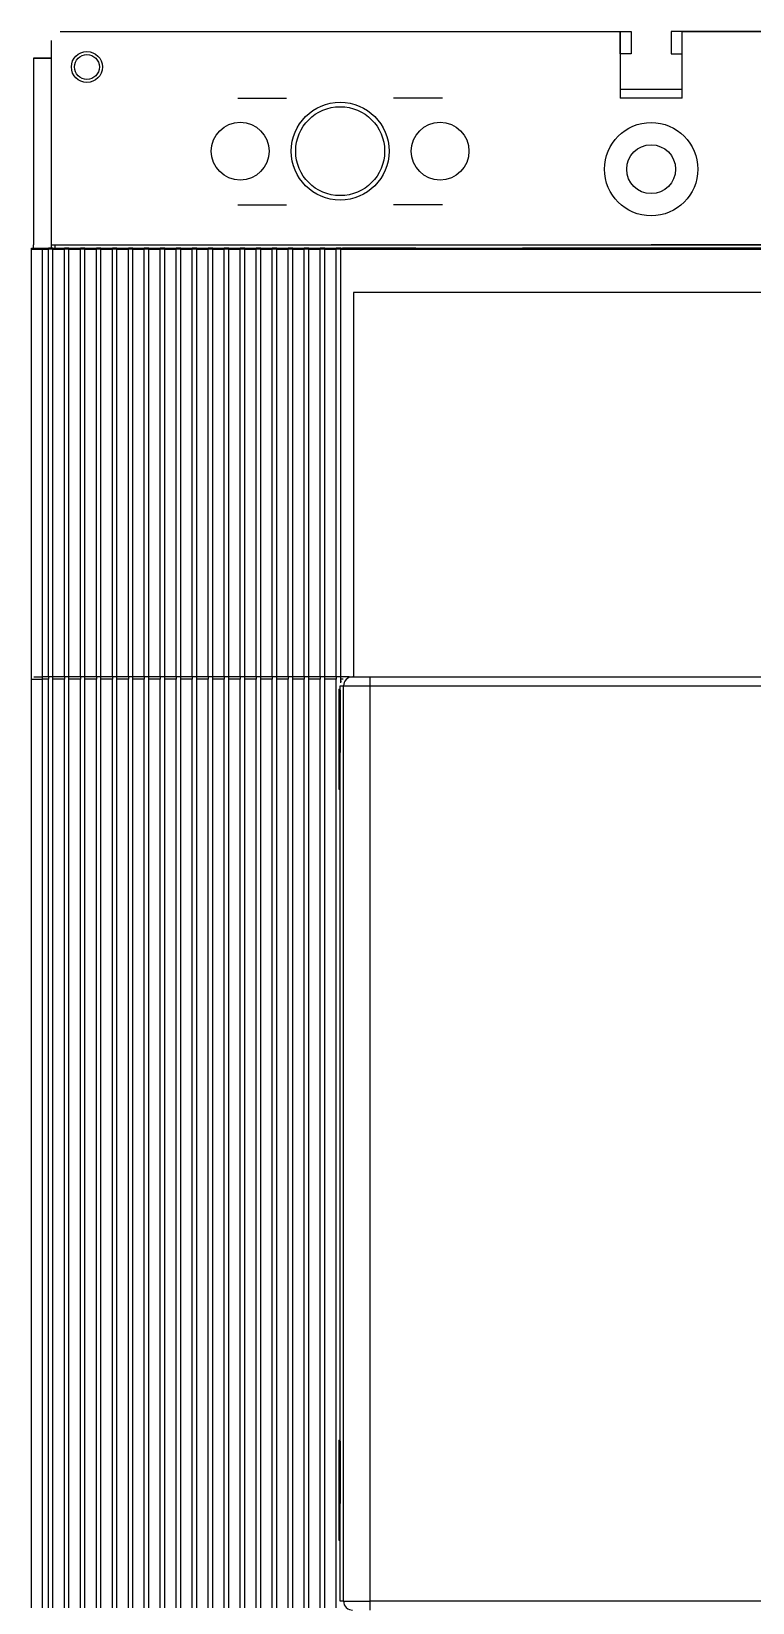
# Model space of a CAD drawing. Header units: metres. Extents: x -260 to 2001, y 2594 to 9590.
# Drawn here: x 1054.9 to 1136, y 3800.7 to 3977.4 of the extents above; entities that cross this region are included whole.
import ezdxf

# ---------------------------------------------------------------- set-up
doc = ezdxf.new("R2010")
doc.units = ezdxf.units.M

# ---------------------------------------------------------------- blocks, each defined once
blk = doc.blocks.new('ABB-IN_T6_3')
for p, q in [((3.24997, 267.866561), (66.249966, 267.866561)), ((3.24997, 267.866561), (66.249966, 267.866561)), ((66.249966, 267.866561), (66.249966, 260.366561)), ((66.249966, 267.866561), (67.499966, 267.866561)), ((66.249966, 265.366561), (66.249966, 267.866561)), ((67.499966, 267.866561), (67.499966, 265.366561)), ((71.999966, 267.866561), (71.999966, 265.366561)), ((73.249966, 267.866561), (71.999966, 267.866561)), ((73.249966, 260.366561), (73.249966, 267.866561)), ((136.249966, 267.866561), (73.249966, 267.866561)), ((73.249966, 267.866561), (136.249966, 267.866561)), ((2.24997, 243.866561), (2.24997, 266.866561)), ((67.499966, 265.366561), (66.249966, 265.366561)), ((66.249966, 265.366561), (66.249966, 261.366561)), ((71.999966, 265.366561), (73.249966, 265.366561)), ((2.24997, 264.866561), (0.24997, 264.866561)), ((0.24997, 264.866561), (0.24997, 243.866561)), ((0.24997, 264.866561), (2.24997, 264.866561)), ((23.24997, 260.366561), (28.729172, 260.366561)), ((46.249966, 260.366561), (40.770764, 260.366561)), ((66.249966, 261.366561), (73.249966, 261.366561)), ((73.249966, 260.366561), (66.249966, 260.366561)), ((23.24997, 248.366561), (28.729172, 248.366561)), ((46.249966, 248.366561), (40.770764, 248.366561)), ((0, 243.366615), (1.25, 243.366615)), ((0.009949, 194.998405), (0.009979, 243.498405)), ((0.009949, 243.49826), (1.259949, 243.49826)), ((0.009949, 243.49826), (1.259949, 243.49826)), ((0.009979, 243.498405), (1.259979, 243.498405)), ((0.24997, 243.366607), (0.24997, 243.866561)), ((1.25, 243.366615), (1.900002, 243.366615)), ((1.259949, 195.248405), (1.259979, 243.498405)), ((1.259949, 243.49826), (1.90995, 243.49826)), ((1.259949, 243.49826), (1.90995, 243.49826)), ((1.259979, 243.498405), (1.909981, 243.498405)), ((2.400002, 243.366615), (1.900002, 243.366615)), ((1.90995, 195.248405), (1.909981, 243.498405)), ((1.90995, 243.49826), (2.40995, 243.49826)), ((1.90995, 243.49826), (2.40995, 243.49826)), ((2.409981, 243.498405), (1.909981, 243.498405)), ((2.24997, 243.866561), (139.749966, 243.866561)), ((2.24997, 243.366607), (2.24997, 243.866561)), ((2.400002, 243.366615), (3.699997, 243.366615)), ((2.40995, 195.248405), (2.409981, 243.498405)), ((2.40995, 243.49826), (3.709954, 243.49826)), ((2.40995, 243.49826), (3.709954, 243.49826)), ((2.409981, 243.498405), (3.709984, 243.498405)), ((2.655518, 243.866561), (2.655518, 243.366607)), ((4.199997, 243.366607), (3.699997, 243.366615)), ((3.709946, 195.248405), (3.709984, 243.498405)), ((3.709954, 243.49826), (4.209954, 243.49826)), ((3.709954, 243.49826), (4.209954, 243.49826)), ((4.209984, 243.498405), (3.709984, 243.498405)), ((4.199997, 243.366607), (5.5, 243.366607)), ((4.209946, 195.248401), (4.209984, 243.498405)), ((4.209954, 243.49826), (5.509949, 243.49826)), ((4.209954, 243.49826), (5.509949, 243.49826)), ((4.209984, 243.498405), (5.509979, 243.498405)), ((6, 243.366607), (5.5, 243.366607)), ((5.509949, 195.248401), (5.509979, 243.498405)), ((5.509949, 243.49826), (6.009949, 243.49826)), ((5.509949, 243.49826), (6.009949, 243.49826)), ((6.009979, 243.498405), (5.509979, 243.498405)), ((6, 243.366607), (7.300003, 243.366607)), ((6.009949, 195.248401), (6.009979, 243.498405)), ((6.009949, 243.49826), (7.309952, 243.49826)), ((6.009949, 243.49826), (7.309952, 243.49826)), ((6.009979, 243.498405), (7.309982, 243.498397)), ((7.800003, 243.366607), (7.300003, 243.366607)), ((7.309944, 195.248401), (7.309982, 243.498397)), ((7.309952, 243.49826), (7.809952, 243.49826)), ((7.309952, 243.49826), (7.809952, 243.49826)), ((7.809982, 243.498397), (7.309982, 243.498397)), ((7.800003, 243.366607), (9.099999, 243.366607)), ((7.809944, 195.248401), (7.809982, 243.498397)), ((7.809952, 243.49826), (9.109947, 243.49826)), ((7.809952, 243.49826), (9.109947, 243.49826)), ((7.809982, 243.498397), (9.109978, 243.498397)), ((9.599999, 243.366607), (9.099999, 243.366607)), ((9.109947, 195.248401), (9.109978, 243.498397)), ((9.109947, 243.49826), (9.609947, 243.49826)), ((9.109947, 243.49826), (9.609947, 243.49826)), ((9.609978, 243.498397), (9.109978, 243.498397)), ((9.599999, 243.366607), (10.900002, 243.366607)), ((9.609947, 195.248397), (9.609978, 243.498397)), ((9.609947, 243.49826), (10.90995, 243.49826)), ((9.609947, 243.49826), (10.90995, 243.49826)), ((9.609978, 243.498397), (10.909981, 243.498397)), ((11.400002, 243.366607), (10.900002, 243.366607)), ((10.90995, 195.248397), (10.909981, 243.498397)), ((10.90995, 243.49826), (11.40995, 243.49826)), ((10.90995, 243.49826), (11.40995, 243.49826)), ((11.409981, 243.498397), (10.909981, 243.498397)), ((11.400002, 243.366607), (12.699997, 243.366607)), ((11.40995, 195.248397), (11.409981, 243.498397)), ((11.40995, 243.49826), (12.709954, 243.49826)), ((11.40995, 243.49826), (12.709954, 243.49826)), ((11.409981, 243.498397), (12.709984, 243.498397)), ((13.199997, 243.366607), (12.699997, 243.366607)), ((12.709946, 195.248397), (12.709984, 243.498397)), ((12.709954, 243.49826), (13.209954, 243.49826)), ((12.709954, 243.49826), (13.209954, 243.49826)), ((13.209984, 243.498397), (12.709984, 243.498397)), ((13.199997, 243.366607), (14.5, 243.366607)), ((13.209946, 195.248397), (13.209984, 243.498397)), ((13.209954, 243.49826), (14.509949, 243.49826)), ((13.209954, 243.49826), (14.509949, 243.49826)), ((13.209984, 243.498397), (14.509979, 243.498397)), ((15, 243.366607), (14.5, 243.366607)), ((14.509949, 195.248397), (14.509979, 243.498397)), ((14.509949, 243.49826), (15.009949, 243.49826)), ((14.509949, 243.49826), (15.009949, 243.49826)), ((15.009979, 243.498397), (14.509979, 243.498397)), ((15, 243.366607), (16.300003, 243.3666)), ((15.009949, 195.248394), (15.009979, 243.498397)), ((15.009949, 243.49826), (16.309952, 243.49826)), ((15.009949, 243.49826), (16.309952, 243.49826)), ((15.009979, 243.498397), (16.309982, 243.498397)), ((16.800003, 243.3666), (16.300003, 243.3666)), ((16.309944, 195.248394), (16.309982, 243.498397)), ((16.309952, 243.49826), (16.809952, 243.49826)), ((16.309952, 243.49826), (16.809952, 243.49826)), ((16.809982, 243.498397), (16.309982, 243.498397)), ((16.800003, 243.3666), (18.099999, 243.3666)), ((16.809944, 195.248394), (16.809982, 243.498397)), ((16.809952, 243.49826), (18.109947, 243.49826)), ((16.809952, 243.49826), (18.109947, 243.49826)), ((16.809982, 243.498397), (18.109978, 243.49839)), ((18.599999, 243.3666), (18.099999, 243.3666)), ((18.109947, 195.248394), (18.109978, 243.49839)), ((18.109947, 243.49826), (18.609947, 243.49826)), ((18.109947, 243.49826), (18.609947, 243.49826)), ((18.609978, 243.49839), (18.109978, 243.49839)), ((18.599999, 243.3666), (19.900002, 243.3666)), ((18.609947, 195.248394), (18.609978, 243.49839)), ((18.609947, 243.49826), (19.90995, 243.49826)), ((18.609947, 243.49826), (19.90995, 243.49826)), ((18.609978, 243.49839), (19.909981, 243.49839)), ((20.400002, 243.3666), (19.900002, 243.3666)), ((19.90995, 195.248394), (19.909981, 243.49839)), ((19.90995, 243.49826), (20.40995, 243.49826)), ((19.90995, 243.49826), (20.40995, 243.49826)), ((20.409981, 243.49839), (19.909981, 243.49839)), ((20.400002, 243.3666), (21.699997, 243.3666)), ((20.40995, 195.24839), (20.409981, 243.49839)), ((20.40995, 243.49826), (21.709954, 243.49826)), ((20.40995, 243.49826), (21.709954, 243.49826)), ((20.409981, 243.49839), (21.709984, 243.49839)), ((22.199997, 243.3666), (21.699997, 243.3666)), ((21.709946, 195.24839), (21.709984, 243.49839)), ((21.709954, 243.49826), (22.209954, 243.49826)), ((21.709954, 243.49826), (22.209954, 243.49826)), ((22.209984, 243.49839), (21.709984, 243.49839)), ((22.199997, 243.3666), (23.5, 243.3666)), ((22.209946, 195.24839), (22.209984, 243.49839)), ((22.209954, 243.49826), (23.509949, 243.49826)), ((22.209954, 243.49826), (23.509949, 243.49826)), ((22.209984, 243.49839), (23.509979, 243.49839)), ((24, 243.3666), (23.5, 243.3666)), ((23.509949, 195.24839), (23.509979, 243.49839)), ((23.509949, 243.49826), (24.009949, 243.49826)), ((23.509949, 243.49826), (24.009949, 243.49826)), ((24.009979, 243.49839), (23.509979, 243.49839)), ((24, 243.3666), (25.300003, 243.3666)), ((24.009949, 195.24839), (24.009979, 243.49839)), ((24.009949, 243.49826), (25.309952, 243.49826)), ((24.009949, 243.49826), (25.309952, 243.49826)), ((24.009979, 243.49839), (25.309982, 243.49839)), ((25.800003, 243.3666), (25.300003, 243.3666)), ((25.309944, 195.24839), (25.309982, 243.49839)), ((25.309944, 195.24839), (25.309982, 243.49839)), ((25.309952, 243.49826), (25.809952, 243.49826)), ((25.309952, 243.49826), (25.809952, 243.49826)), ((25.809982, 243.49839), (25.309982, 243.49839)), ((25.800003, 243.3666), (27.099999, 243.366592)), ((25.809944, 195.248386), (25.809982, 243.49839)), ((25.809944, 195.248386), (25.809982, 243.49839)), ((25.809952, 243.49826), (27.109947, 243.49826)), ((25.809952, 243.49826), (27.109947, 243.49826)), ((25.809982, 243.49839), (27.109978, 243.49839)), ((27.599999, 243.366592), (27.099999, 243.366592)), ((27.109947, 195.248386), (27.109978, 243.49839)), ((27.109947, 195.248386), (27.109978, 243.49839)), ((27.109947, 195.248386), (27.109978, 243.49839)), ((27.109947, 195.248386), (27.109978, 243.49839)), ((27.109947, 243.49826), (27.609947, 243.49826)), ((27.109947, 243.49826), (27.609947, 243.49826)), ((27.609978, 243.49839), (27.109978, 243.49839)), ((27.599999, 243.366592), (28.900002, 243.366592)), ((27.609947, 195.248386), (27.609978, 243.49839)), ((27.609947, 195.248386), (27.609978, 243.49839)), ((27.609947, 195.248386), (27.609978, 243.49839)), ((27.609947, 195.248386), (27.609978, 243.49839)), ((27.609947, 195.248386), (27.609978, 243.49839)), ((27.609947, 195.248386), (27.609978, 243.49839)), ((27.609947, 195.248291), (27.609986, 243.498291)), ((27.609947, 243.49826), (28.90995, 243.49826)), ((27.609947, 243.49826), (28.90995, 243.49826)), ((27.609978, 243.49839), (28.909981, 243.498382)), ((29.400002, 243.366592), (28.900002, 243.366592)), ((28.90995, 195.248291), (28.909981, 243.498291)), ((28.90995, 243.49826), (29.40995, 243.49826)), ((28.90995, 243.49826), (29.40995, 243.49826)), ((28.909958, 211.748252), (28.909981, 243.498382)), ((29.409981, 243.498382), (28.909981, 243.498382)), ((29.400002, 243.366592), (30.699997, 243.366592)), ((29.40995, 195.248291), (29.409981, 243.498291)), ((29.40995, 243.49826), (30.709954, 243.49826)), ((29.40995, 243.49826), (30.709954, 243.49826)), ((29.409958, 211.748252), (29.409981, 243.498382)), ((29.409981, 243.498382), (30.709984, 243.498382)), ((31.199997, 243.366592), (30.699997, 243.366592)), ((30.709954, 195.248291), (30.709984, 243.498291)), ((30.709954, 243.49826), (31.209954, 243.49826)), ((30.709954, 243.49826), (31.209954, 243.49826)), ((30.709961, 211.748252), (30.709984, 243.498382)), ((31.209984, 243.498382), (30.709984, 243.498382)), ((31.199997, 243.366592), (32.5, 243.366592)), ((31.209954, 195.248291), (31.209984, 243.498291)), ((31.209954, 243.49826), (32.509949, 243.49826)), ((31.209954, 243.49826), (32.509949, 243.49826)), ((31.209961, 211.748252), (31.209984, 243.498382)), ((31.209984, 243.498382), (32.509979, 243.498382)), ((33, 243.366592), (32.5, 243.366592)), ((32.509949, 195.248287), (32.509987, 243.498291)), ((32.509949, 243.49826), (33.009949, 243.49826)), ((32.509949, 243.49826), (33.009949, 243.49826)), ((32.509957, 211.748252), (32.509979, 243.498382)), ((33.009979, 243.498382), (32.509979, 243.498382)), ((33, 243.366592), (34.300003, 243.366592)), ((33.009949, 195.248287), (33.009987, 243.498291)), ((33.009949, 243.49826), (34.309952, 243.49826)), ((33.009949, 243.49826), (34.309952, 243.49826)), ((33.009957, 211.748252), (33.009979, 243.498382)), ((33.009979, 243.498382), (34.309982, 243.498382)), ((34.800003, 243.366592), (34.300003, 243.366592)), ((34.309952, 195.248287), (34.309982, 243.498283)), ((34.309952, 243.49826), (34.759949, 243.49826)), ((34.309952, 243.49826), (34.759949, 243.49826)), ((34.30996, 211.748252), (34.309982, 243.498382)), ((34.809982, 243.498382), (34.309982, 243.498382)), ((34.759949, 243.49826), (35.009949, 243.49826)), ((34.759949, 243.49826), (35.009949, 243.49826)), ((34.800003, 243.366592), (139.749966, 243.366516)), ((34.809952, 195.248287), (34.809982, 243.498283)), ((34.80996, 211.748252), (34.809982, 243.498382)), ((43.259949, 243.49826), (35.009949, 243.49826)), ((43.259949, 243.49826), (35.009949, 243.49826)), ((43.259949, 243.49826), (55.259949, 243.49826)), ((43.259949, 243.49826), (55.259949, 243.49826)), ((154.239953, 243.49826), (55.259949, 243.49826)), ((154.239953, 243.49826), (55.259949, 243.49826)), ((207.249932, 243.866561), (69.749936, 243.866561)), ((174.699899, 243.366592), (69.749936, 243.366516)), ((36.259979, 238.498283), (36.259949, 195.248287)), ((36.259979, 238.498382), (36.259957, 211.748252)), ((173.259979, 238.498283), (36.259979, 238.498382)), ((0.009873, 90.498405), (0.009949, 194.998405)), ((0.009949, 194.998405), (1.259949, 194.998405)), ((0.259949, 195.248405), (1.259949, 195.248405)), ((1.259873, 90.498405), (1.259949, 194.998405)), ((1.259949, 194.998405), (1.259949, 195.248405)), ((1.90995, 195.248405), (1.259949, 195.248405)), ((1.90995, 194.998405), (1.259949, 194.998405)), ((1.909874, 90.498405), (1.90995, 194.998405)), ((1.90995, 195.248405), (1.90995, 194.998405)), ((2.40995, 195.248405), (1.90995, 195.248405)), ((2.409874, 90.498405), (2.40995, 194.998405)), ((2.40995, 194.998405), (2.40995, 195.248405)), ((3.709946, 195.248405), (2.40995, 195.248405)), ((3.709946, 194.998405), (2.40995, 194.998405)), ((3.709877, 90.498405), (3.709946, 194.998405)), ((3.709946, 195.248405), (3.709946, 194.998405)), ((4.209946, 195.248401), (3.709946, 195.248405)), ((4.209877, 90.498401), (4.209946, 194.998401)), ((4.209946, 194.998401), (4.209946, 195.248401)), ((5.509949, 195.248401), (4.209946, 195.248401)), ((5.509949, 194.998401), (4.209946, 194.998401)), ((5.509873, 90.498401), (5.509949, 194.998401)), ((5.509949, 195.248401), (5.509949, 194.998401)), ((6.009949, 195.248401), (5.509949, 195.248401)), ((6.009873, 90.498401), (6.009949, 194.998401)), ((6.009949, 194.998401), (6.009949, 195.248401)), ((7.309944, 195.248401), (6.009949, 195.248401)), ((7.309944, 194.998401), (6.009949, 194.998401)), ((7.309876, 90.498401), (7.309944, 194.998401)), ((7.309944, 195.248401), (7.309944, 194.998401)), ((7.809944, 195.248401), (7.309944, 195.248401)), ((7.809876, 90.498401), (7.809944, 194.998401)), ((7.809944, 194.998401), (7.809944, 195.248401)), ((9.109947, 195.248401), (7.809944, 195.248401)), ((9.109947, 194.998401), (7.809944, 194.998401)), ((9.109871, 90.498401), (9.109947, 194.998401)), ((9.109947, 195.248401), (9.109947, 194.998401)), ((9.609947, 195.248397), (9.109947, 195.248401)), ((9.609871, 90.498397), (9.609947, 194.998397)), ((9.609947, 194.998397), (9.609947, 195.248397)), ((10.90995, 195.248397), (9.609947, 195.248397)), ((10.90995, 194.998397), (9.609947, 194.998397)), ((10.909874, 90.498397), (10.90995, 194.998397)), ((10.90995, 195.248397), (10.90995, 194.998397)), ((11.40995, 195.248397), (10.90995, 195.248397)), ((11.409874, 90.498397), (11.40995, 194.998397)), ((11.40995, 194.998397), (11.40995, 195.248397)), ((12.709946, 195.248397), (11.40995, 195.248397)), ((12.709946, 194.998397), (11.40995, 194.998397)), ((12.709877, 90.498397), (12.709946, 194.998397)), ((12.709946, 195.248397), (12.709946, 194.998397)), ((13.209946, 195.248397), (12.709946, 195.248397)), ((13.209877, 90.498397), (13.209946, 194.998397)), ((13.209946, 194.998397), (13.209946, 195.248397)), ((14.509949, 195.248397), (13.209946, 195.248397)), ((14.509949, 194.998397), (13.209946, 194.998397)), ((14.509873, 90.498397), (14.509949, 194.998397)), ((14.509949, 195.248397), (14.509949, 194.998397)), ((15.009949, 195.248394), (14.509949, 195.248397)), ((15.009873, 90.498394), (15.009949, 194.998394)), ((15.009949, 194.998394), (15.009949, 195.248394)), ((16.309944, 195.248394), (15.009949, 195.248394)), ((16.309944, 194.998394), (15.009949, 194.998394)), ((16.309876, 90.498394), (16.309944, 194.998394)), ((16.309944, 195.248394), (16.309944, 194.998394)), ((16.809944, 195.248394), (16.309944, 195.248394)), ((16.809876, 90.498394), (16.809944, 194.998394)), ((16.809944, 194.998394), (16.809944, 195.248394)), ((18.109947, 195.248394), (16.809944, 195.248394)), ((18.109947, 194.998394), (16.809944, 194.998394)), ((18.109871, 90.498394), (18.109947, 194.998394)), ((18.109947, 195.248394), (18.109947, 194.998394)), ((18.609947, 195.248394), (18.109947, 195.248394)), ((18.609871, 90.498394), (18.609947, 194.998394)), ((18.609947, 194.998394), (18.609947, 195.248394)), ((19.90995, 195.248394), (18.609947, 195.248394)), ((19.90995, 194.998394), (18.609947, 194.998394)), ((19.909874, 90.498394), (19.90995, 194.998394)), ((19.90995, 195.248394), (19.90995, 194.998394)), ((20.40995, 195.24839), (19.90995, 195.248394)), ((20.409874, 90.49839), (20.40995, 194.99839)), ((20.40995, 194.99839), (20.40995, 195.24839)), ((21.709946, 195.24839), (20.40995, 195.24839)), ((21.709946, 194.99839), (20.40995, 194.99839)), ((21.709877, 90.49839), (21.709946, 194.99839)), ((21.709946, 195.24839), (21.709946, 194.99839)), ((22.209946, 195.24839), (21.709946, 195.24839)), ((22.209877, 90.49839), (22.209946, 194.99839)), ((22.209946, 194.99839), (22.209946, 195.24839)), ((23.509949, 195.24839), (22.209946, 195.24839)), ((23.509949, 194.99839), (22.209946, 194.99839)), ((23.509873, 90.49839), (23.509949, 194.99839)), ((23.509949, 195.24839), (23.509949, 194.99839)), ((24.009949, 195.24839), (23.509949, 195.24839)), ((24.009873, 90.49839), (24.009949, 194.99839)), ((24.009949, 194.99839), (24.009949, 195.24839)), ((25.309944, 195.24839), (24.009949, 195.24839)), ((25.309944, 195.24839), (24.009949, 195.24839)), ((25.309944, 194.99839), (24.009949, 194.99839)), ((25.309944, 194.99839), (24.009949, 194.99839)), ((25.309876, 90.49839), (25.309944, 194.99839)), ((25.309876, 90.49839), (25.309944, 194.99839)), ((25.309944, 195.24839), (25.309944, 194.99839)), ((25.809944, 195.248386), (25.309944, 195.24839)), ((25.309944, 195.24839), (25.309944, 194.99839)), ((25.809944, 195.248386), (25.309944, 195.24839)), ((25.809876, 90.498386), (25.809944, 194.998386)), ((25.809876, 90.498386), (25.809944, 194.998386)), ((25.809944, 194.998386), (25.809944, 195.248386)), ((27.109947, 195.248386), (25.809944, 195.248386)), ((25.809944, 194.998386), (25.809944, 195.248386)), ((27.109947, 195.248386), (25.809944, 195.248386)), ((27.109947, 195.248386), (25.809944, 195.248386)), ((27.109947, 195.248386), (25.809944, 195.248386)), ((27.109947, 194.998386), (25.809944, 194.998386)), ((27.109947, 194.998386), (25.809944, 194.998386)), ((27.109947, 194.998386), (25.809944, 194.998386)), ((27.109947, 194.998386), (25.809944, 194.998386)), ((27.109871, 90.498386), (27.109947, 194.998386)), ((27.109871, 90.498386), (27.109947, 194.998386)), ((27.109871, 90.498386), (27.109947, 194.998386)), ((27.109871, 90.498386), (27.109947, 194.998386)), ((27.109947, 195.248386), (27.109947, 194.998386)), ((27.609947, 195.248386), (27.109947, 195.248386)), ((27.109947, 195.248386), (27.109947, 194.998386)), ((27.609947, 195.248386), (27.109947, 195.248386)), ((27.109947, 195.248386), (27.109947, 194.998386)), ((27.609947, 195.248386), (27.109947, 195.248386)), ((27.109947, 195.248386), (27.109947, 194.998386)), ((27.609947, 195.248386), (27.109947, 195.248386)), ((27.609947, 195.248386), (27.109947, 195.248386)), ((27.609947, 195.248291), (27.109947, 195.248291)), ((27.609871, 90.498386), (27.609947, 194.998386)), ((27.609871, 90.498386), (27.609947, 194.998386)), ((27.609871, 90.498386), (27.609947, 194.998386)), ((27.609871, 90.498386), (27.609947, 194.998386)), ((27.609871, 90.498386), (27.609947, 194.998386)), ((27.609879, 90.498291), (27.609947, 194.998291)), ((27.609947, 194.998386), (27.609947, 195.248386)), ((28.759941, 195.248386), (27.609947, 195.248386)), ((27.609947, 194.998386), (27.609947, 195.248386)), ((28.759941, 195.248386), (27.609947, 195.248386)), ((27.609947, 194.998386), (27.609947, 195.248386)), ((28.759941, 195.248386), (27.609947, 195.248386)), ((27.609947, 194.998386), (27.609947, 195.248386)), ((28.759941, 195.248386), (27.609947, 195.248386)), ((27.609947, 194.998386), (27.609947, 195.248386)), ((28.759941, 195.248386), (27.609947, 195.248386)), ((27.609947, 194.998291), (27.609947, 195.248291)), ((28.90995, 195.248291), (27.609947, 195.248291)), ((28.759941, 194.998386), (27.609947, 194.998386)), ((28.759941, 194.998386), (27.609947, 194.998386)), ((28.759941, 194.998386), (27.609947, 194.998386)), ((28.759941, 194.998386), (27.609947, 194.998386)), ((28.759941, 194.998386), (27.609947, 194.998386)), ((28.90995, 194.998291), (27.609947, 194.998291)), ((28.909874, 90.498291), (28.90995, 194.998291)), ((28.90995, 195.248291), (28.90995, 194.998291)), ((29.40995, 195.248291), (28.90995, 195.248291)), ((29.409874, 90.498291), (29.40995, 194.998291)), ((29.40995, 194.998291), (29.40995, 195.248291)), ((30.709954, 195.248291), (29.40995, 195.248291)), ((30.709954, 194.998291), (29.40995, 194.998291)), ((30.709877, 90.498291), (30.709954, 194.998291)), ((30.709954, 195.248291), (30.709954, 194.998291)), ((31.209954, 195.248291), (30.709954, 195.248291)), ((31.209877, 90.498291), (31.209954, 194.998291)), ((31.209954, 194.998291), (31.209954, 195.248291)), ((32.509949, 195.248287), (31.209954, 195.248291)), ((32.509949, 194.998287), (31.209954, 194.998291)), ((32.50988, 90.498287), (32.509949, 194.998287)), ((32.509949, 195.248287), (32.509949, 194.998287)), ((33.009949, 195.248287), (32.509949, 195.248287)), ((33.00988, 90.498287), (33.009949, 194.998287)), ((33.009949, 194.998287), (33.009949, 195.248287)), ((34.309952, 195.248287), (33.009949, 195.248287)), ((34.309952, 194.998287), (33.009949, 194.998287)), ((34.309876, 90.498287), (34.309952, 194.998287)), ((34.309952, 195.248287), (34.309952, 194.998287)), ((34.809952, 195.248287), (34.309952, 195.248287)), ((35.760895, 195.248287), (34.809952, 195.248287)), ((34.809952, 194.998287), (34.809952, 195.248287)), ((35.098862, 194.998287), (34.809952, 194.998287)), ((34.809952, 194.74834), (34.809952, 194.998287)), ((34.809952, 194.559341), (34.809952, 194.74834)), ((34.809952, 194.74834), (34.894097, 194.74834)), ((35.760895, 195.24826), (36.134239, 195.24826)), ((36.134239, 195.24826), (38.132347, 195.24826)), ((38.132347, 194.24826), (38.132347, 195.24826)), ((38.132347, 195.24826), (104.759951, 195.24826)), ((34.610016, 193.74834), (34.610008, 182.74834)), ((34.610016, 193.882312), (34.610016, 193.74834)), ((34.610016, 193.882312), (34.759949, 193.882312)), ((34.610016, 193.74834), (34.759949, 193.74834)), ((34.759949, 193.74826), (34.759949, 194.24826)), ((34.759949, 194.24826), (35.135185, 194.24826)), ((34.759949, 193.74826), (34.759949, 193.24826)), ((34.759949, 193.24826), (34.759949, 186.74826)), ((35.135185, 193.24826), (35.135185, 194.24826)), ((35.135185, 194.24826), (38.132347, 194.24826)), ((35.135185, 92.24826), (35.135185, 193.24826)), ((38.132347, 193.24826), (38.132347, 194.24826)), ((38.132347, 194.24826), (104.759951, 194.24826)), ((38.132347, 92.24826), (38.132347, 193.24826)), ((34.759949, 109.248258), (34.759949, 186.74826)), ((34.610008, 182.74834), (34.610008, 182.614364)), ((34.610008, 182.74834), (34.759949, 182.74834)), ((34.610008, 182.614364), (34.759949, 182.614364)), ((34.609963, 109.24834), (34.609955, 98.24834)), ((34.609963, 109.382314), (34.609963, 109.24834)), ((34.609963, 109.382314), (34.759949, 109.382314)), ((34.609963, 109.24834), (34.759949, 109.24834)), ((34.759949, 109.248258), (34.759949, 102.248258)), ((34.759926, 106.99826), (34.609932, 106.99826)), ((34.60994, 101.898262), (34.759941, 101.898262)), ((34.759949, 92.24826), (34.759949, 102.248258)), ((34.60994, 99.898262), (34.759941, 99.898262)), ((34.609955, 98.24834), (34.609955, 98.114364)), ((34.759949, 98.24834), (34.609955, 98.24834)), ((34.609955, 98.114364), (34.759949, 98.114364)), ((34.759949, 91.24826), (34.759949, 92.24826)), ((35.135185, 91.24826), (35.135185, 92.24826)), ((38.132347, 91.24826), (38.132347, 92.24826)), ((35.135185, 91.24826), (34.759949, 91.24826)), ((35.135185, 91.24826), (38.132347, 91.24826)), ((38.132347, 90.24826), (38.132347, 91.24826)), ((104.759951, 91.24826), (38.132347, 91.24826))]:
    blk.add_line(p, q)
for points in [[(36.134239, 195.24826), (35.933785, 195.227924), (35.741478, 195.167743), (35.56514, 195.070159), (35.411942, 194.939132), (35.288117, 194.779983), (35.198715, 194.599182), (35.135185, 194.24826)], [(35.135185, 91.24826), (35.155518, 91.047527), (35.215691, 90.854972), (35.313248, 90.678432), (35.444206, 90.525096), (35.603241, 90.401203), (35.783852, 90.311775), (36.134239, 90.24826)]]:
    blk.add_lwpolyline(points)
for centre, radius in [((6.24997, 263.866561), 1.75), ((6.24997, 263.866561), 1.4), ((34.749954, 254.396499), 5.5), ((34.749954, 254.396492), 5), ((23.499954, 254.396499), 3.25), ((45.999951, 254.396499), 3.25), ((69.749966, 252.366561), 5.25), ((69.749966, 252.366561), 2.75)]:
    blk.add_circle(centre, radius)

msp = doc.modelspace()

# ---------------------------------------------------------------- block references
msp.add_blockref('ABB-IN_T6_3', (1054.86, 3709.58))

doc.saveas('drawing.dxf')
